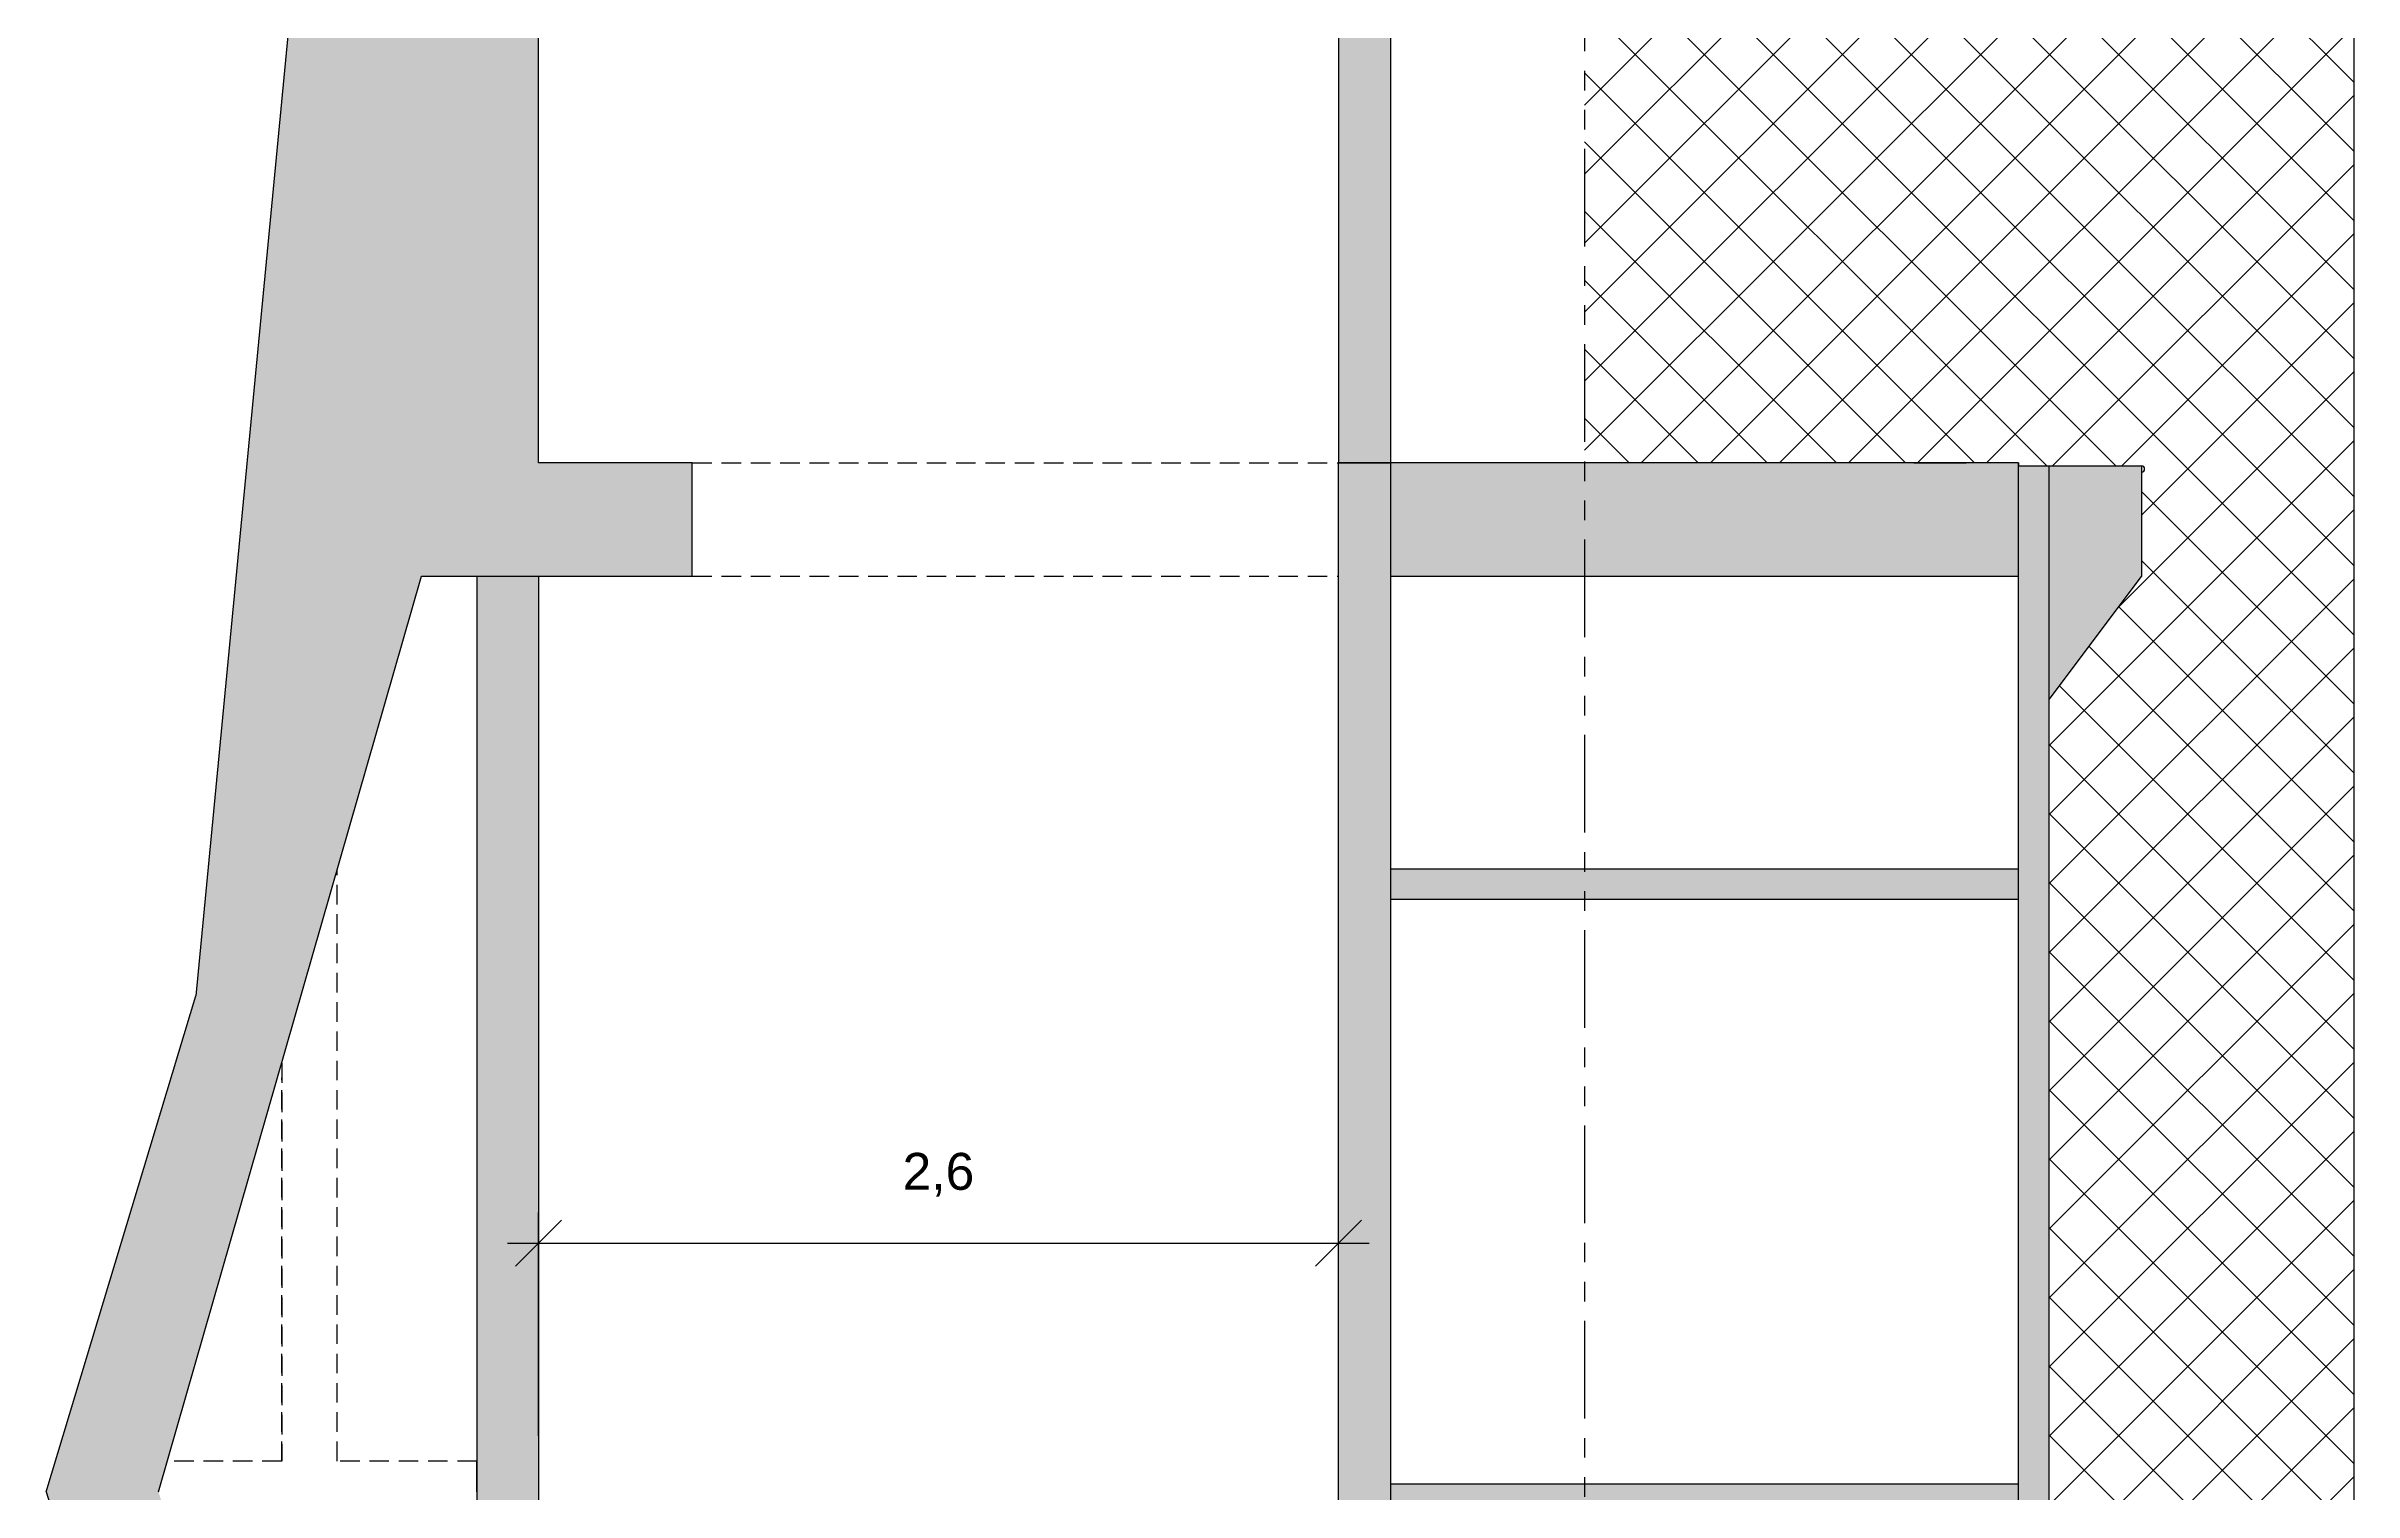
# Model space of a CAD drawing. Header units: millimetres. Extents: x -6247 to 53319, y -9113 to 41204.
# Drawn here: x 32777 to 40277, y 19798 to 24498 of the extents above; entities that cross this region are included whole.
import ezdxf

# ---------------------------------------------------------------- set-up
doc = ezdxf.new("R2010")
doc.units = ezdxf.units.MM
doc.linetypes.add('HIDDEN', pattern=[9.525, 6.35, -3.175])
doc.linetypes.add('PHANTOM2', pattern=[31.75, 15.875, -3.175, 3.175, -3.175, 3.175, -3.175])
doc.styles.get("Standard").update_dxf_attribs({"font": 'Arial.ttf', "height": 120})
doc.dimstyles.new('ISO-25', dxfattribs={"dimscale": 10, "dimtxt": 2.5, "dimasz": 15, "dimexe": 10, "dimexo": 0.625, "dimgap": 15, "dimtad": 1, "dimlfac": 0.001, "dimtxsty": 'Standard', "dimblk": 'OBLIQUE', "dimblk1": 'OBLIQUE', "dimblk2": 'OBLIQUE', "dimcen": 20, "dimdle": 10, "dimadec": 0, "dimazin": 0, "dimtfac": 1, "dimtmove": 0, "dimatfit": 3, "dimldrblk": 'OPEN90', "dimfxl": 1, "dimarcsym": 0})

# ---------------------------------------------------------------- blocks, each defined once
blk = doc.blocks.new('_Oblique')
at = {"color": 0, "linetype": 'ByBlock', "lineweight": -2}
blk.add_line((-0.5, -0.5), (0.5, 0.5), dxfattribs=at)
blk = doc.blocks.new('*D107')
at = {"color": 0, "lineweight": -2, "transparency": 16777216}
for p, q in [((34377.2, 19980.2), (34377.2, 20706.7)), ((36977.2, 19980.2), (36977.2, 20706.7)), ((34277.2, 20606.7), (37077.2, 20606.7))]:
    blk.add_line(p, q, dxfattribs=at)
at = {"layer": 'Defpoints', "color": 0, "transparency": 16777216}
for p in [(36977.2, 20606.7), (34377.2, 19973.9), (36977.2, 19973.9)]:
    blk.add_point(p, dxfattribs=at)
at = {"color": 0, "lineweight": -2, "transparency": 16777216, "xscale": 150, "yscale": 150, "zscale": 150, "rotation": 180}
blk.add_blockref('_Oblique', (34377.2, 20606.7), dxfattribs=at)
at = {"color": 0, "lineweight": -2, "transparency": 16777216, "xscale": 150, "yscale": 150, "zscale": 150}
blk.add_blockref('_Oblique', (36977.2, 20606.7), dxfattribs=at)
at = {"color": 0, "transparency": 16777216, "insert": (35677.2, 20829), "char_height": 120, "attachment_point": 5}
blk.add_mtext('2,6', dxfattribs=at)
blk = doc.blocks.new('_Open90')
at = {"color": 0, "linetype": 'ByBlock', "lineweight": -2}
for p, q in [((-0.5, 0.5), (0, 0)), ((0, 0), (-1, 0)), ((0, 0), (-0.5, -0.5))]:
    blk.add_line(p, q, dxfattribs=at)

msp = doc.modelspace()

# ---------------------------------------------------------------- hatches: boundary and pattern name
h = msp.add_hatch()
h.set_pattern_fill('ANSI37', color=256, scale=50)
h.paths.add_polyline_path([(40277.23, 30513.923), (37777.23, 30513.923), (37777.23, 27513.923), (38597.23, 27513.923), (38642.672, 27650.247, -0.32282281), (38661.645, 27663.923), (38947.23, 27663.923, -1), (38947.23, 27643.923), (38947.23, 26993.923), (38647.23, 26993.923), (38647.23, 27143.923), (37777.23, 27143.923), (37777.23, 23143.923), (39187.23, 23143.923), (39187.23, 23133.923), (39587.23, 23133.923, -1), (39587.23, 23113.923), (39587.23, 22773.923), (39287.23, 22373.923), (39287.23, 17343.923), (39587.23, 16943.923), (39587.23, 16603.923, -1), (39587.23, 16583.923), (39187.23, 16583.923), (39187.23, 16573.923), (37777.23, 16573.923), (37777.23, 13573.923), (40277.23, 13573.923)])
h = msp.add_hatch(color=256)
h.dxf.hatch_style = 1
h.paths.add_polyline_path([(34377.23, 27143.923), (34877.23, 27143.923), (34877.23, 27513.923), (34177.23, 27513.923), (34177.23, 27813.923), (33877.23, 27813.923), (33263.751, 21410.617), (32777.326, 19798.419), (33877.23, 16273.923), (34177.23, 16273.923), (34177.23, 16573.923), (34827.23, 16573.923), (34827.23, 16643.923), (34827.23, 16943.923), (33991.051, 16943.923), (33142.766, 19798.016), (33997.211, 22774.759), (34877.23, 22774.759), (34877.23, 23143.923), (34377.23, 23143.923)])
h = msp.add_hatch(color=256)
h.dxf.hatch_style = 1
h.paths.add_polyline_path([(37147.23, 27143.923), (36977.23, 27143.923), (36977.23, 23143.923), (37147.23, 23143.923)])
h.paths.add_polyline_path([(37147.23, 23143.923), (36977.23, 23143.923), (36977.23, 16943.923), (37147.23, 16943.923)])
h.paths.add_polyline_path([(37777.23, 23143.923), (37147.23, 23143.923), (37147.23, 22774.759), (37777.23, 22774.759)])
h.paths.add_polyline_path([(38947.23, 27663.923), (38661.645, 27663.923, 0.32282281), (38642.672, 27650.247), (38597.23, 27513.923), (37777.23, 27513.923), (37777.23, 27143.923), (38647.23, 27143.923), (38647.23, 26993.923), (38947.23, 26993.923)])
h.paths.add_polyline_path([(39187.23, 23143.923), (37777.23, 23143.923), (37777.23, 22774.759), (39187.23, 22774.759)])
h.paths.add_polyline_path([(39587.23, 23133.923), (39287.23, 23133.923), (39287.23, 22373.923), (39587.23, 22773.923)], flags=17)
h.paths.add_polyline_path([(39287.23, 23133.923), (39187.23, 23133.923), (39187.23, 16583.923), (39287.23, 16583.923), (39587.23, 16583.923), (39587.23, 16943.923), (39287.23, 17343.923)])
h.paths.add_polyline_path([(39187.23, 21823.923), (37777.23, 21823.923), (37777.23, 21723.923), (39187.23, 21723.923)])
h.paths.add_polyline_path([(37777.23, 21823.923), (37147.23, 21823.923), (37147.23, 21723.923), (37777.23, 21723.923)])
h.paths.add_polyline_path([(37777.23, 19823.923), (37147.23, 19823.923), (37147.23, 19673.923), (37777.23, 19673.923)])
h.paths.add_polyline_path([(39187.23, 19823.923), (37777.23, 19823.923), (37777.23, 19673.923), (39187.23, 19673.923)])
h.paths.add_polyline_path([(39187.23, 16943.923), (37777.23, 16943.923), (37777.23, 16573.923), (39187.23, 16573.923), (39187.23, 16583.923)])
h.paths.add_polyline_path([(37777.23, 16943.923), (36157.23, 16943.923), (36157.23, 16573.923), (36977.23, 16573.923), (37777.23, 16573.923)])
h = msp.add_hatch(color=256)
h.dxf.hatch_style = 1
h.paths.add_polyline_path([(34377.23, 22774.759), (34177.23, 22774.759), (34177.23, 16943.923), (34377.23, 16943.923)])

# ---------------------------------------------------------------- linework, layer by layer
at = {"color": 32, "linetype": 'PHANTOM2', "ltscale": 20}
msp.add_line((37777.23, 30513.923), (37777.23, 13573.923), dxfattribs=at)
for p, q in [((40277.23, 30513.923), (40277.23, 13573.923)), ((33877.23, 27813.923), (33263.751, 21410.617)), ((34377.23, 23143.923), (34377.23, 27143.923)), ((36977.23, 27143.923), (36977.23, 23143.923)), ((37147.23, 23143.923), (37147.23, 27143.923)), ((34877.23, 23143.923), (34377.23, 23143.923)), ((34877.23, 22774.759), (34877.23, 23143.923)), ((36977.23, 16943.923), (36977.23, 23143.923)), ((36977.23, 23143.923), (37147.23, 23143.923)), ((39187.23, 23143.923), (36977.23, 23143.923)), ((37147.23, 16943.923), (37147.23, 23143.923)), ((38847.23, 23143.923), (39017.23, 23143.923)), ((39187.23, 16573.923), (39187.23, 23143.923)), ((39187.23, 23143.923), (39187.23, 23133.923)), ((39187.23, 23133.923), (39587.23, 23133.923)), ((39287.23, 17343.923), (39287.23, 23133.923)), ((39587.23, 23133.923), (39587.23, 22773.923)), ((33142.766, 19798.016), (33997.211, 22774.759)), ((33997.211, 22774.759), (34877.23, 22774.759)), ((34177.23, 22774.759), (34177.23, 16943.923)), ((34177.23, 22774.759), (34377.23, 22774.759)), ((34377.23, 22774.759), (34377.23, 16943.923)), ((37147.23, 22774.759), (39187.23, 22774.759)), ((39287.23, 22373.923), (39587.23, 22773.923)), ((37147.23, 21723.923), (37147.23, 21823.923)), ((37147.23, 21823.923), (39187.23, 21823.923)), ((39187.23, 21723.923), (37147.23, 21723.923)), ((39187.23, 19823.923), (39187.23, 21723.923)), ((32777.326, 19798.419), (33263.751, 21410.617)), ((34177.23, 19798.016), (34177.23, 19898.016)), ((37147.23, 19823.923), (39187.23, 19823.923)), ((32777.326, 19798.419), (33877.23, 16273.923))]:
    msp.add_line(p, q)
at = {"linetype": 'HIDDEN', "ltscale": 10}
for p, q in [((34877.23, 23143.923), (36977.23, 23143.923)), ((34877.23, 22774.759), (36977.23, 22774.759)), ((33722.766, 19898.016), (33722.766, 21818.639)), ((33542.766, 21191.549), (33542.766, 19898.016)), ((33542.766, 19898.016), (33542.766, 21143.834)), ((33542.766, 19898.016), (33171.47, 19898.016)), ((34177.23, 19898.016), (33722.766, 19898.016))]:
    msp.add_line(p, q, dxfattribs=at)
msp.add_arc((39587.23, 23123.923), 10, 270, 90)

# ---------------------------------------------------------------- dimensions: what is measured, and where the dimension line sits
dim = msp.add_linear_dim(base=(36977.23, 20606.728), p1=(34377.23, 19973.923), p2=(36977.23, 19973.923), dimstyle='ISO-25')
dim.commit()
dim.dimension.update_dxf_attribs({"geometry": '*D107', "text_midpoint": (35677.23, 20829.006)})

doc.saveas('drawing.dxf')
